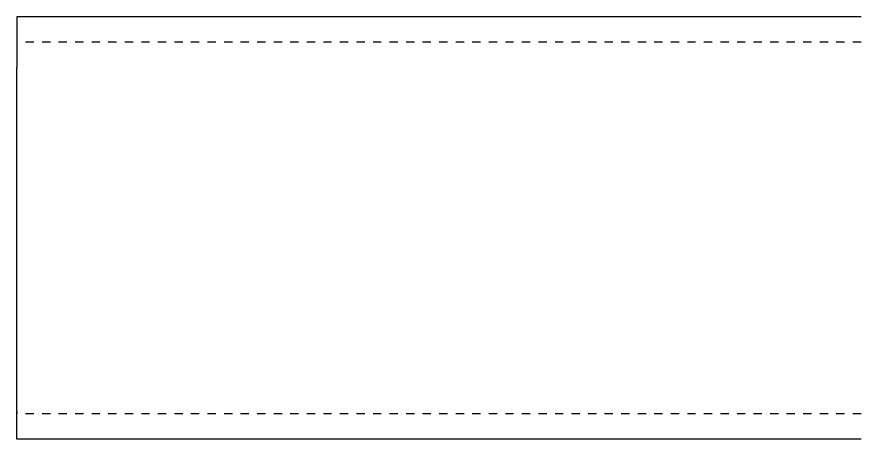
# Model space of a CAD drawing. Header units: millimetres. Extents: x 5 to 12783, y 5 to 182.
# Drawn here: x 9333.3 to 9533.3, y 15 to 115 of the extents above; entities that cross this region are included whole.
import ezdxf

# ---------------------------------------------------------------- set-up
doc = ezdxf.new("R2010")
doc.units = ezdxf.units.MM
doc.linetypes.add('DXK_LINE_DOT2', pattern=[3.9198, 1.9599, -1.9599])
doc.layers.add('STÅL', color=7, linetype='Continuous')

msp = doc.modelspace()

# ---------------------------------------------------------------- linework, layer by layer
at = {"layer": 'STÅL', "color": 2, "linetype": 'Continuous'}
for p, q in [((9333.25, 115), (9333.25, 103)), ((9533.25, 115), (9333.25, 115)), ((9333.25, 15), (9333.25, 103)), ((9533.25, 15), (9333.25, 15))]:
    msp.add_line(p, q, dxfattribs=at)
at = {"layer": 'STÅL', "color": 7, "linetype": 'DXK_LINE_DOT2'}
for p, q in [((9333.25, 115), (9333.25, 114.09)), ((9333.25, 114.09), (9333.25, 111.49)), ((9533.25, 109), (9333.25, 109)), ((9333.25, 21.46), (9333.25, 22.41)), ((9333.25, 21.46), (9333.25, 21)), ((9533.25, 21), (9333.25, 21)), ((9333.25, 15), (9333.25, 15.91))]:
    msp.add_line(p, q, dxfattribs=at)

doc.saveas('drawing.dxf')
